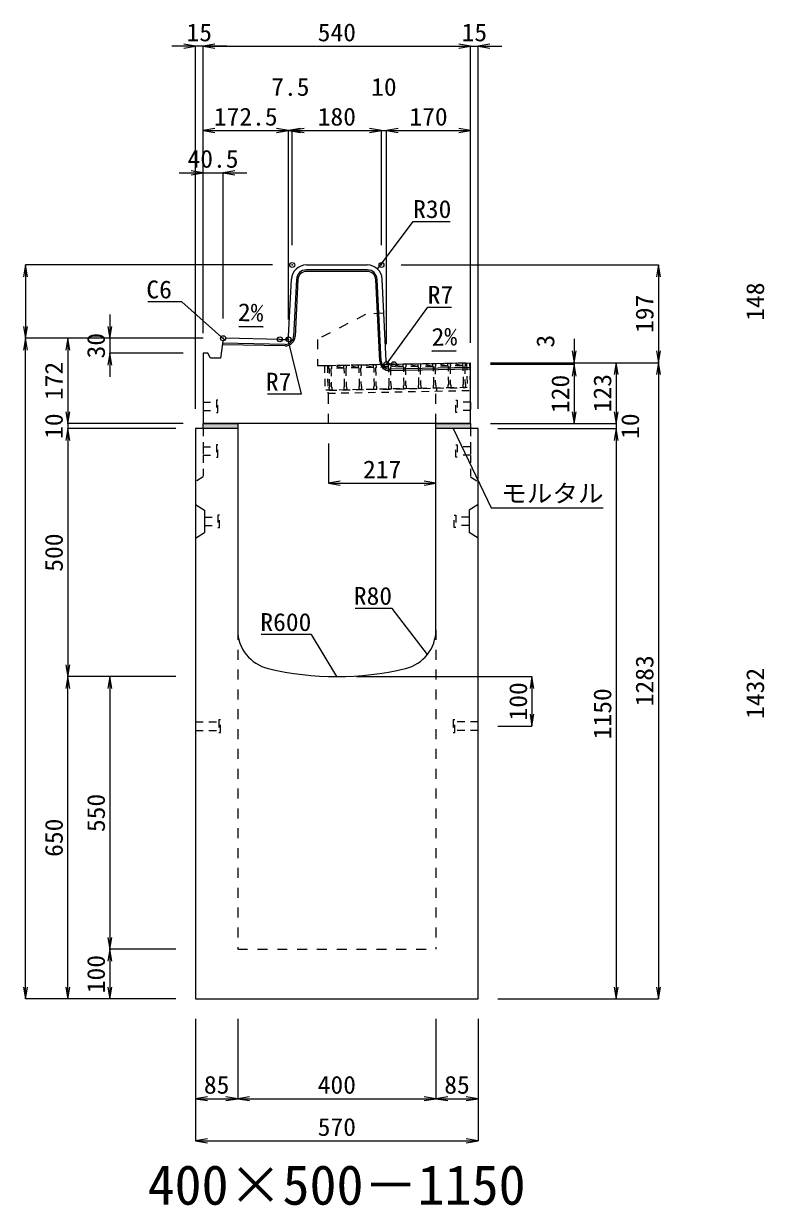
# Model space of a CAD drawing. Units: millimetres at full size. Extents: x -22536 to 51867, y -19720 to 38340.
# Drawn here: x 34918 to 36413, y -10786 to -8403 of the extents above; entities that cross this region are included whole.
import ezdxf
from ezdxf.enums import TextEntityAlignment as Align

# ---------------------------------------------------------------- set-up
doc = ezdxf.new("R2010")
doc.units = ezdxf.units.MM
doc.header["$LTSCALE"] = 20
doc.header["$PDMODE"] = 32
doc.header["$PDSIZE"] = 10
doc.linetypes.add('USER1', pattern=[2, 1, -1])
doc.linetypes.add('USER2', pattern=[1.35, 0.75, -0.6])
for name, color, linetype, lineweight in [('インサート', 3, 'USER2', 9), ('グレーチング', 7, 'USER2', 5), ('モルタル', 7, 'Continuous', 9), ('受枠', 3, 'USER2', 9), ('寸法線', 7, 'Continuous', 13), ('引出線', 4, 'Continuous', 13), ('本体', 2, 'Continuous', 13), ('目地', 132, 'Continuous', 5)]:
    doc.layers.add(name, color=color, linetype=linetype, lineweight=lineweight)
doc.layers.add('作業エリア', color=11, linetype='Continuous')
doc.layers.add('文字', color=7, linetype='Continuous')
doc.styles.add('ＭＳ 明朝', font='')
doc.styles.get('ＭＳ 明朝').set_extended_font_data('MS Mincho')

# ---------------------------------------------------------------- blocks, each defined once
blk = doc.blocks.new('open_arrow')
at = {"color": 0, "linetype": 'Continuous', "lineweight": -2}
blk.add_lwpolyline([(7.5, 1.25), (0, 0), (7.5, -1.25)], dxfattribs=at)

msp = doc.modelspace()

# ---------------------------------------------------------------- hatches: boundary and pattern name
at = {"layer": 'モルタル'}
for points in [[(35350, -9220), (35350, -9210), (35280, -9210), (35280, -9220)], [(35820, -9220), (35820, -9210), (35750, -9210), (35750, -9220)]]:
    msp.add_hatch(color=256, dxfattribs=at).paths.add_polyline_path(points)

# ---------------------------------------------------------------- linework, layer by layer
at = {"layer": 'インサート'}
for p, q in [((35280, -9166.5), (35307, -9166.5)), ((35280, -9166.5), (35280, -9183.5)), ((35310, -9162.5), (35307, -9162.5)), ((35307, -9162.5), (35307, -9187.5)), ((35310, -9187.5), (35310, -9162.5)), ((35790, -9162.5), (35793, -9162.5)), ((35790, -9187.5), (35790, -9162.5)), ((35793, -9162.5), (35793, -9187.5)), ((35820, -9166.5), (35793, -9166.5)), ((35820, -9166.5), (35820, -9183.5)), ((35280, -9183.5), (35307, -9183.5)), ((35307, -9187.5), (35310, -9187.5)), ((35793, -9187.5), (35790, -9187.5)), ((35820, -9183.5), (35793, -9183.5)), ((35280, -9256.5), (35307, -9256.5)), ((35280, -9256.5), (35280, -9273.5)), ((35310, -9252.5), (35307, -9252.5)), ((35307, -9252.5), (35307, -9277.5)), ((35310, -9277.5), (35310, -9252.5)), ((35790, -9252.5), (35793, -9252.5)), ((35790, -9277.5), (35790, -9252.5)), ((35793, -9252.5), (35793, -9277.5)), ((35820, -9256.5), (35793, -9256.5)), ((35820, -9256.5), (35820, -9273.5)), ((35280, -9273.5), (35307, -9273.5)), ((35307, -9277.5), (35310, -9277.5)), ((35793, -9277.5), (35790, -9277.5)), ((35820, -9273.5), (35793, -9273.5)), ((35283.2, -9398.5), (35310.2, -9398.5)), ((35283.2, -9398.5), (35283.2, -9415.5)), ((35313.2, -9394.5), (35310.2, -9394.5)), ((35310.2, -9394.5), (35310.2, -9419.5)), ((35313.2, -9419.5), (35313.2, -9394.5)), ((35786.8, -9394.5), (35789.8, -9394.5)), ((35786.8, -9419.5), (35786.8, -9394.5)), ((35789.8, -9394.5), (35789.8, -9419.5)), ((35816.8, -9398.5), (35789.8, -9398.5)), ((35816.8, -9398.5), (35816.8, -9415.5)), ((35283.2, -9415.5), (35310.2, -9415.5)), ((35310.2, -9419.5), (35313.2, -9419.5)), ((35789.8, -9419.5), (35786.8, -9419.5)), ((35816.8, -9415.5), (35789.8, -9415.5)), ((35265, -9811.5), (35312, -9811.5)), ((35265, -9811.5), (35265, -9828.5)), ((35315, -9807.5), (35312, -9807.5)), ((35312, -9807.5), (35312, -9832.5)), ((35315, -9832.5), (35315, -9807.5)), ((35788, -9807.5), (35785, -9807.5)), ((35785, -9807.5), (35785, -9832.5)), ((35788, -9832.5), (35788, -9807.5)), ((35835, -9811.5), (35788, -9811.5)), ((35835, -9828.5), (35835, -9811.5)), ((35265, -9828.5), (35312, -9828.5)), ((35312, -9832.5), (35315, -9832.5)), ((35785, -9832.5), (35788, -9832.5)), ((35835, -9828.5), (35788, -9828.5))]:
    msp.add_line(p, q, dxfattribs=at)
at = {"layer": 'グレーチング'}
for p, q in [((35533.97, -9092.54), (35808.92, -9087.21)), ((35564.08, -9097.95), (35538.97, -9092.44)), ((35564.08, -9097.95), (35539.08, -9098.44)), ((35594.07, -9097.37), (35568.96, -9091.86)), ((35594.07, -9097.37), (35569.08, -9097.86)), ((35624.07, -9096.79), (35598.96, -9091.28)), ((35624.07, -9096.79), (35599.07, -9097.28)), ((35654.06, -9096.21), (35628.95, -9090.7)), ((35654.06, -9096.21), (35629.07, -9096.7)), ((35684.06, -9095.63), (35658.95, -9090.12)), ((35684.06, -9095.63), (35659.06, -9096.12)), ((35714.05, -9095.05), (35688.94, -9089.54)), ((35714.05, -9095.05), (35689.06, -9095.54)), ((35744.05, -9094.47), (35718.93, -9088.96)), ((35744.05, -9094.47), (35719.05, -9094.95)), ((35774.04, -9093.89), (35748.93, -9088.38)), ((35774.04, -9093.89), (35749.05, -9094.37)), ((35804.04, -9093.31), (35778.92, -9087.8)), ((35804.04, -9093.31), (35779.04, -9093.79)), ((35534.94, -9142.53), (35809.89, -9137.21))]:
    msp.add_line(p, q, dxfattribs=at)
for points in [[(35533.97, -9092.54), (35538.97, -9092.44), (35539.08, -9098.44), (35538.1, -9099.46), (35538.8, -9135.45), (35539.82, -9136.43), (35539.94, -9142.43), (35534.94, -9142.53), (35534.82, -9136.53), (35535.8, -9135.51), (35535.1, -9099.52), (35534.09, -9098.53)], [(35568.8, -9134.87), (35569.81, -9135.85), (35569.93, -9141.85), (35564.93, -9141.95), (35564.82, -9135.95), (35565.8, -9134.93), (35565.1, -9098.93), (35564.08, -9097.95), (35563.96, -9091.96), (35568.96, -9091.86), (35569.08, -9097.86), (35568.1, -9098.88)], [(35598.79, -9134.29), (35599.81, -9135.27), (35599.92, -9141.27), (35594.93, -9141.37), (35594.81, -9135.37), (35595.79, -9134.35), (35595.09, -9098.35), (35594.07, -9097.37), (35593.96, -9091.38), (35598.96, -9091.28), (35599.07, -9097.28), (35598.09, -9098.3)], [(35628.78, -9133.71), (35629.8, -9134.69), (35629.92, -9140.69), (35624.92, -9140.79), (35624.8, -9134.79), (35625.78, -9133.77), (35625.09, -9097.77), (35624.07, -9096.79), (35623.95, -9090.79), (35628.95, -9090.7), (35629.07, -9096.7), (35628.09, -9097.72)], [(35658.78, -9133.13), (35659.8, -9134.11), (35659.91, -9140.11), (35654.91, -9140.2), (35654.8, -9134.21), (35655.78, -9133.19), (35655.08, -9097.19), (35654.06, -9096.21), (35653.95, -9090.21), (35658.95, -9090.12), (35659.06, -9096.12), (35658.08, -9097.14)], [(35685.77, -9132.61), (35685.08, -9096.61), (35684.06, -9095.63), (35683.94, -9089.63), (35688.94, -9089.54), (35689.06, -9095.54), (35688.08, -9096.55), (35688.77, -9132.55), (35689.79, -9133.53), (35689.91, -9139.53), (35684.91, -9139.62), (35684.79, -9133.63)], [(35715.77, -9132.03), (35715.07, -9096.03), (35714.05, -9095.05), (35713.94, -9089.05), (35718.93, -9088.96), (35719.05, -9094.95), (35718.07, -9095.97), (35718.77, -9131.97), (35719.79, -9132.95), (35719.9, -9138.95), (35714.9, -9139.04), (35714.79, -9133.04)], [(35749.05, -9094.37), (35748.06, -9095.39), (35748.76, -9131.39), (35749.78, -9132.37), (35749.9, -9138.37), (35744.9, -9138.46), (35744.78, -9132.46), (35745.76, -9131.44), (35745.07, -9095.45), (35744.05, -9094.47), (35743.93, -9088.47), (35748.93, -9088.38)], [(35779.04, -9093.79), (35778.06, -9094.81), (35778.76, -9130.81), (35779.78, -9131.79), (35779.89, -9137.79), (35774.89, -9137.88), (35774.78, -9131.88), (35775.76, -9130.86), (35775.06, -9094.87), (35774.04, -9093.89), (35773.92, -9087.89), (35778.92, -9087.8)], [(35804.89, -9137.3), (35804.77, -9131.3), (35805.75, -9130.28), (35805.05, -9094.29), (35804.04, -9093.31), (35803.92, -9087.31), (35808.92, -9087.21), (35809.03, -9093.21), (35808.05, -9094.23), (35808.75, -9130.23), (35809.77, -9131.21), (35809.89, -9137.21)]]:
    msp.add_lwpolyline(points, close=True, dxfattribs=at)
at = {"layer": 'モルタル'}
for points in [[(35280, -9210), (35350, -9210), (35350, -9220), (35280, -9220)], [(35750, -9210), (35820, -9210), (35820, -9220), (35750, -9220)]]:
    msp.add_lwpolyline(points, close=True, dxfattribs=at)
at = {"layer": '作業エリア'}
for p in [(35460, -8890), (35640, -8890), (35320.5, -9037.78), (35435, -9040), (35452.5, -9040), (35650, -9090), (35665, -9090)]:
    msp.add_point(p, dxfattribs=at)
at = {"layer": '受枠'}
for p, q in [((35524.97, -9092.71), (35817.92, -9087.04)), ((35524.97, -9092.71), (35525.94, -9142.7)), ((35530.97, -9092.59), (35532.05, -9148.58)), ((35811.92, -9087.16), (35812.89, -9137.15)), ((35817.92, -9087.04), (35819, -9143.03)), ((35812.89, -9137.15), (35525.94, -9142.7)), ((35532.05, -9148.58), (35819, -9143.03))]:
    msp.add_line(p, q, dxfattribs=at)
at = {"layer": '受枠', "linetype": 'Continuous'}
msp.add_line((35750.9, -9138.35), (35751.01, -9144.35), dxfattribs=at)
at = {"layer": '寸法線'}
for p, q in [((35328, -8448.91), (35217, -8448.91)), ((35265, -9180), (35265, -8448.91)), ((35280, -8448.91), (35820, -8448.91)), ((35280, -9027.78), (35280, -8448.91)), ((35280, -9027.78), (35280, -8448.91)), ((35772, -8448.91), (35883, -8448.91)), ((35820, -9047), (35820, -8448.91)), ((35820, -9047), (35820, -8448.91)), ((35835, -9180), (35835, -8448.91)), ((35280, -8618.91), (35500.5, -8618.91)), ((35280, -9027.78), (35280, -8618.91)), ((35404.5, -8618.91), (35508, -8618.91)), ((35452.5, -9000), (35452.5, -8618.91)), ((35452.5, -9000), (35452.5, -8618.91)), ((35460, -8850), (35460, -8618.91)), ((35460, -8618.91), (35640, -8618.91)), ((35460, -8850), (35460, -8618.91)), ((35592, -8618.91), (35698, -8618.91)), ((35640, -8850), (35640, -8618.91)), ((35640, -8850), (35640, -8618.91)), ((35650, -9050), (35650, -8618.91)), ((35650, -8618.91), (35820, -8618.91)), ((35650, -9050), (35650, -8618.91)), ((35820, -9047), (35820, -8618.91)), ((35232, -8703.91), (35368.5, -8703.91)), ((35280, -9027.78), (35280, -8703.91)), ((35320.5, -8997.78), (35320.5, -8703.91)), ((34922.06, -8890), (34922.06, -9037.78)), ((35420, -8890), (34922.06, -8890)), ((35680, -8890), (36198.78, -8890)), ((36198.78, -8890), (36198.78, -9087)), ((35092.06, -8989.78), (35092.06, -9115.78)), ((35280.5, -9037.78), (34922.06, -9037.78)), ((34922.06, -10370), (34922.06, -9037.78)), ((35280.5, -9037.78), (34922.06, -9037.78)), ((35007.06, -9037.78), (35007.06, -9210)), ((35280.5, -9037.78), (35007.06, -9037.78)), ((35280.5, -9037.78), (35092.06, -9037.78)), ((36028.78, -9039), (36028.78, -9138)), ((35240, -9067.78), (35092.06, -9067.78)), ((35860, -9087), (36028.78, -9087)), ((35860, -9087), (36113.78, -9087)), ((35860, -9087), (36198.78, -9087)), ((35860, -9087), (36198.78, -9087)), ((35860, -9090), (36028.78, -9090)), ((35860, -9090), (36028.78, -9090)), ((36028.78, -9090), (36028.78, -9210)), ((36113.78, -9087), (36113.78, -9210)), ((36198.78, -9087), (36198.78, -10370)), ((35007.06, -9162), (35007.06, -9268)), ((36113.78, -9162), (36113.78, -9268)), ((35240, -9210), (35007.06, -9210)), ((35240, -9210), (35007.06, -9210)), ((35225, -9220), (35007.06, -9220)), ((35007.06, -9220), (35007.06, -9720)), ((35225, -9220), (35007.06, -9220)), ((35860, -9210), (36028.78, -9210)), ((35860, -9210), (36113.78, -9210)), ((35860, -9210), (36113.78, -9210)), ((35875, -9220), (36113.78, -9220)), ((35875, -9220), (36113.78, -9220)), ((36113.78, -9220), (36113.78, -10370)), ((35533, -9250), (35533, -9330.23)), ((35533, -9330.23), (35750, -9330.23)), ((35225, -9720), (35007.06, -9720)), ((35007.06, -10370), (35007.06, -9720)), ((35225, -9720), (35007.06, -9720)), ((35092.06, -9720), (35092.06, -10270)), ((35225, -9720), (35092.06, -9720)), ((35590, -9720), (35943.78, -9720)), ((35943.78, -9720), (35943.78, -9820)), ((35875, -9820), (35943.78, -9820)), ((35225, -10270), (35092.06, -10270)), ((35092.06, -10270), (35092.06, -10370)), ((35225, -10270), (35092.06, -10270)), ((35225, -10370), (34922.06, -10370)), ((35225, -10370), (35007.06, -10370)), ((35225, -10370), (35092.06, -10370)), ((35875, -10370), (36113.78, -10370)), ((35875, -10370), (36198.78, -10370)), ((35265, -10410), (35265, -10571.16)), ((35265, -10410), (35265, -10656.16)), ((35350, -10410), (35350, -10571.16)), ((35350, -10410), (35350, -10571.16)), ((35750, -10410), (35750, -10571.16)), ((35750, -10410), (35750, -10571.16)), ((35835, -10410), (35835, -10571.16)), ((35835, -10410), (35835, -10656.16)), ((35265, -10571.16), (35350, -10571.16)), ((35350, -10571.16), (35750, -10571.16)), ((35750, -10571.16), (35835, -10571.16)), ((35265, -10656.16), (35835, -10656.16))]:
    msp.add_line(p, q, dxfattribs=at)
at = {"layer": '引出線'}
for points in [[(35632.14, -8898.26), (35703.9, -8802.42), (35778.58, -8802.42)], [(35323.13, -9040.82), (35237.22, -8964.53), (35168.88, -8964.53)], [(35651.83, -9088.07), (35733.35, -8975.32), (35781.28, -8975.32)], [(35401.24, -9014.96), (35352.5, -9013.99), (35401.25, -9014.96)], [(35450.67, -9038.07), (35478.33, -9150.5), (35410.4, -9150.5)], [(35741.91, -9064.01), (35790.62, -9063.03), (35741.88, -9064.01)], [(35785, -9220), (35861.7, -9379.77), (36087.62, -9379.77)], [(35732.76, -9675.58), (35661.5, -9582.47), (35586.83, -9582.47)], [(35550, -9720), (35498.63, -9635.25), (35397.63, -9635.25)]]:
    msp.add_lwpolyline(points, dxfattribs=at)
at = {"layer": '本体'}
for p, q in [((35488.54, -8890), (35611.46, -8890)), ((35452.83, -9033.35), (35458.57, -8918.5)), ((35649.67, -9083.35), (35641.43, -8918.5)), ((35319.76, -9043.74), (35315.5, -9077.78)), ((35319.76, -9043.74), (35326.5, -9037.9)), ((35435, -9040), (35326.5, -9037.9)), ((35435, -9040), (35445.84, -9040)), ((35280, -9067.78), (35280, -9210)), ((35290, -9067.78), (35280, -9067.78)), ((35295, -9077.78), (35290, -9067.78)), ((35315.5, -9077.78), (35295, -9077.78)), ((35665, -9090), (35656.66, -9090)), ((35665, -9090), (35820, -9087)), ((35820, -9210), (35820, -9087)), ((35265, -9220), (35265, -10370)), ((35350, -9220), (35265, -9220)), ((35820, -9210), (35280, -9210)), ((35350, -9220), (35350, -9625.96)), ((35750, -9625.96), (35750, -9220)), ((35835, -9220), (35750, -9220)), ((35835, -10370), (35835, -9220)), ((35265, -10370), (35835, -10370))]:
    msp.add_line(p, q, dxfattribs=at)
at = {"layer": '本体', "linetype": 'USER1'}
for p, q in [((35608, -8990), (35511, -9040)), ((35644.85, -8987), (35608, -8990)), ((35511, -9040), (35511, -9092.98)), ((35511, -9092.98), (35665, -9090)), ((35533, -9210), (35533, -9142.56)), ((35750, -9210), (35750, -9138.36))]:
    msp.add_line(p, q, dxfattribs=at)
at = {"layer": '本体', "linetype": 'USER2', "lineweight": 9}
for p, q in [((35280, -9220), (35280, -9317)), ((35820, -9220), (35820, -9317)), ((35280, -9317), (35265, -9326.5)), ((35820, -9317), (35835, -9326.5))]:
    msp.add_line(p, q, dxfattribs=at)
at = {"layer": '本体', "lineweight": 9}
for p, q in [((35265, -9373), (35283.2, -9384.5)), ((35283.2, -9384.5), (35283.2, -9429.5)), ((35835, -9373), (35816.8, -9384.5)), ((35816.8, -9384.5), (35816.8, -9429.5)), ((35265, -9441), (35283.2, -9429.5)), ((35835, -9441), (35816.8, -9429.5))]:
    msp.add_line(p, q, dxfattribs=at)
at = {"layer": '本体', "linetype": 'USER1', "lineweight": 15}
for p, q in [((35350, -9625.96), (35350, -10270)), ((35750, -9625.96), (35750, -10270)), ((35350, -10270), (35750, -10270))]:
    msp.add_line(p, q, dxfattribs=at)
at = {"layer": '本体'}
for centre, radius, start, end in [((35488.54, -8920), 30, 90, 177.13759), ((35611.46, -8920), 30, 2.86241, 90), ((35445.84, -9033), 7, 270, 357.13759), ((35656.66, -9083), 7, 182.86241, 270), ((35430, -9625.96), 80, 180, 256.65764), ((35670, -9625.96), 80, 283.34236, 0), ((35550, -9120), 600, 256.65764, 283.34236)]:
    msp.add_arc(centre, radius, start, end, dxfattribs=at)
at = {"layer": '目地'}
for p, q in [((35611.46, -8900), (35488.54, -8900)), ((35611.46, -8903), (35488.54, -8903)), ((35468.56, -8919), (35462.81, -9034.06)), ((35471.56, -8919.15), (35465.81, -9034.21)), ((35636.69, -9084.16), (35628.44, -8919.15)), ((35639.69, -9084.01), (35631.44, -8919)), ((35445.44, -9053.2), (35318.88, -9050.75)), ((35445.5, -9050.21), (35319.25, -9047.76)), ((35820, -9097), (35657, -9100.16)), ((35820, -9100), (35657.05, -9103.16))]:
    msp.add_line(p, q, dxfattribs=at)
for centre, radius, start, end in [((35488.54, -8920), 20, 90, 177.13759), ((35488.54, -8920), 17, 90, 177.13759), ((35611.46, -8920), 20, 2.86241, 90), ((35611.46, -8920), 17, 2.86241, 90), ((35445.83, -9033.21), 20, 268.89119, 357.13759), ((35445.83, -9033.21), 17, 268.89119, 357.13759), ((35656.67, -9083.16), 20, 182.86241, 271.10881), ((35656.67, -9083.16), 17, 182.86241, 271.10881)]:
    msp.add_arc(centre, radius, start, end, dxfattribs=at)

# ---------------------------------------------------------------- block references
at = {"layer": '寸法線', "xscale": 3.2, "yscale": 3.2}
for p, rotation in [((35265, -8448.91), 180), ((35820, -8448.91), 180), ((35820, -8448.91), 180), ((35452.5, -8618.91), 180), ((35640, -8618.91), 180), ((35640, -8618.91), 180), ((35820, -8618.91), 180), ((35280, -8703.91), 180), ((34922.06, -8890), 270), ((36198.78, -8890), 270), ((34922.06, -9037.78), 90), ((35092.06, -9037.78), 90), ((34922.06, -9037.78), 270), ((35007.06, -9037.78), 270), ((35092.06, -9067.78), 270), ((36028.78, -9087), 90), ((36198.78, -9087), 90), ((36028.78, -9090), 270), ((36028.78, -9090), 270), ((36113.78, -9087), 270), ((36198.78, -9087), 270), ((35007.06, -9210), 90), ((35007.06, -9210), 90), ((36028.78, -9210), 90), ((36113.78, -9210), 90), ((36113.78, -9210), 90), ((35007.06, -9220), 270), ((35007.06, -9220), 270), ((36113.78, -9220), 270), ((36113.78, -9220), 270), ((35750, -9330.23), 180), ((35007.06, -9720), 90), ((35007.06, -9720), 270), ((35092.06, -9720), 270), ((35943.78, -9720), 270), ((35943.78, -9820), 90), ((35092.06, -10270), 90), ((35092.06, -10270), 270), ((34922.06, -10370), 90), ((35007.06, -10370), 90), ((35092.06, -10370), 90), ((36113.78, -10370), 90), ((36198.78, -10370), 90), ((35350, -10571.16), 180), ((35750, -10571.16), 180), ((35835, -10571.16), 180), ((35835, -10656.16), 180)]:
    msp.add_blockref('open_arrow', p, dxfattribs=dict(at, rotation=rotation))
for p in [(35280, -8448.91), (35280, -8448.91), (35835, -8448.91), (35280, -8618.91), (35452.5, -8618.91), (35460, -8618.91), (35460, -8618.91), (35650, -8618.91), (35650, -8618.91), (35320.5, -8703.91), (35533, -9330.23), (35265, -10571.16), (35350, -10571.16), (35750, -10571.16), (35265, -10656.16)]:
    msp.add_blockref('open_arrow', p, dxfattribs=at)
at = {"layer": '引出線', "xscale": 0.0533, "yscale": 0.0533}
for p, rotation in [((35632.14, -8898.26), 53.2), ((35401.24, -9014.96), 178.9), ((35323.13, -9040.82), 138.4), ((35450.67, -9038.07), 283.8), ((35741.91, -9064.01), 1.1), ((35651.83, -9088.07), 54.1), ((35785, -9220), 295.6), ((35732.76, -9675.58), 127.4), ((35550, -9720), 121.2)]:
    msp.add_blockref('open_arrow', p, dxfattribs=dict(at, rotation=rotation))

# ---------------------------------------------------------------- texts
at = {"layer": '寸法線', "style": 'ＭＳ 明朝', "width": 1.05}
for s, p in [('15', (35272.5, -8420.91)), ('540', (35550, -8420.91)), ('15', (35827.5, -8420.91)), ('7.5', (35456.25, -8530.91)), ('10', (35645, -8530.91)), ('172.5', (35366.25, -8590.91)), ('180', (35550, -8590.91)), ('170', (35735, -8590.91)), ('40.5', (35300.25, -8675.91)), ('217', (35641.5, -9302.23)), ('85', (35307.5, -10543.16)), ('400', (35550, -10543.16)), ('85', (35792.5, -10543.16)), ('570', (35550, -10628.16))]:
    msp.add_text(s, height=36.03, dxfattribs=at).set_placement(p, align=Align.MIDDLE_CENTER)
for s, p in [('148', (36394.06, -8963.89)), ('197', (36170.78, -8988.5)), ('30', (35064.06, -9052.78)), ('3', (35970.78, -9043.66)), ('172', (34979.06, -9123.89)), ('120', (36000.78, -9150)), ('123', (36085.78, -9148.5)), ('10', (34979.06, -9215)), ('10', (36141.78, -9215)), ('500', (34979.06, -9470)), ('1283', (36170.78, -9728.5)), ('1432', (36394.06, -9753.89)), ('100', (35915.78, -9770)), ('1150', (36085.78, -9795)), ('550', (35064.06, -9995)), ('650', (34979.06, -10045)), ('100', (35064.06, -10320))]:
    msp.add_text(s, height=36.03, rotation=90, dxfattribs=at).set_placement(p, align=Align.MIDDLE_CENTER)
at = {"layer": '引出線', "style": 'ＭＳ 明朝', "width": 1.05}
for s, p in [('R30', (35703.9, -8759.22)), ('R7', (35733.35, -8932.12)), ('モルタル', (35881.7, -9332.66))]:
    msp.add_text(s, height=36.03, dxfattribs=at).set_placement(p, align=Align.TOP_LEFT)
for s, p in [('C6', (35217.22, -8921.33)), ('R7', (35458.33, -9107.3)), ('R80', (35661.5, -9539.27)), ('R600', (35498.63, -9592.05))]:
    msp.add_text(s, height=36.03, dxfattribs=at).set_placement(p, align=Align.TOP_RIGHT)
msp.add_text('2%', height=36.03, rotation=358.854, dxfattribs=at).set_placement((35402.18, -8968.07), align=Align.TOP_RIGHT)
msp.add_text('2%', height=36.03, rotation=1.146, dxfattribs=at).set_placement((35740.94, -9017.11), align=Align.TOP_LEFT)
at = {"layer": '文字', "style": 'ＭＳ 明朝'}
msp.add_text('400×500－1150', height=80.06, dxfattribs=at).set_placement((35549.52, -10744.97), align=Align.MIDDLE_CENTER)

doc.saveas('drawing.dxf')
